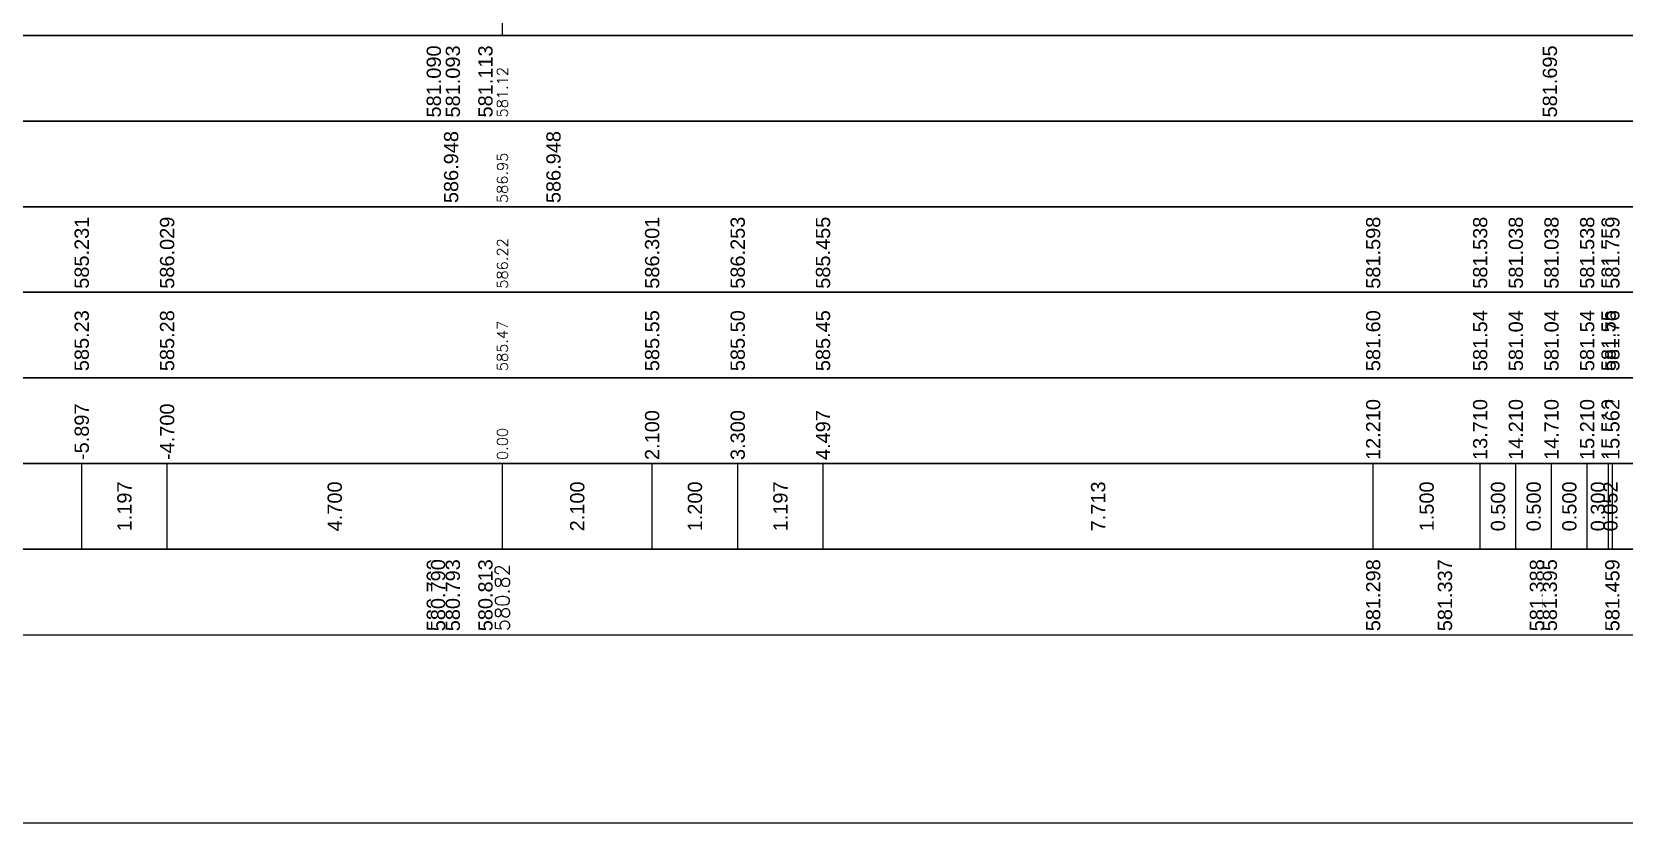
# Model space of a CAD drawing. Header units: millimetres. Extents: x 2762 to 3076, y 916 to 3305.
# Drawn here: x 2891.78 to 2914.11, y 1213.65 to 1224.73 of the extents above; entities that cross this region are included whole.
import ezdxf

# ---------------------------------------------------------------- set-up
doc = ezdxf.new("R2010")
doc.units = ezdxf.units.MM
doc.header["$LTSCALE"] = 2
doc.styles.add('C3D_Profil_Travers', font='romans.shx')

msp = doc.modelspace()

# ---------------------------------------------------------------- linework, layer by layer
at = {"color": 7, "linetype": 'Continuous', "lineweight": -3}
for p, q in [((2898.38, 1224.684), (2898.38, 1236.884)), ((2873.379, 1224.684), (2923.381, 1224.684)), ((2892.483, 1217.484), (2892.483, 1218.684)), ((2892.483, 1217.484), (2892.483, 1218.684)), ((2893.68, 1217.484), (2893.68, 1218.684)), ((2893.68, 1217.484), (2893.68, 1218.684)), ((2898.38, 1217.484), (2898.38, 1218.684)), ((2898.38, 1217.484), (2898.38, 1218.684)), ((2900.48, 1217.484), (2900.48, 1218.684)), ((2900.48, 1217.484), (2900.48, 1218.684)), ((2901.68, 1217.484), (2901.68, 1218.684)), ((2901.68, 1217.484), (2901.68, 1218.684)), ((2902.876, 1217.484), (2902.876, 1218.684)), ((2902.876, 1217.484), (2902.876, 1218.684)), ((2910.589, 1217.484), (2910.589, 1218.684)), ((2910.589, 1217.484), (2910.589, 1218.684)), ((2912.089, 1217.484), (2912.089, 1218.684)), ((2912.089, 1217.484), (2912.089, 1218.684)), ((2912.589, 1217.484), (2912.589, 1218.684)), ((2912.589, 1217.484), (2912.589, 1218.684)), ((2913.089, 1217.484), (2913.089, 1218.684)), ((2913.089, 1217.484), (2913.089, 1218.684)), ((2913.589, 1217.484), (2913.589, 1218.684)), ((2913.589, 1217.484), (2913.589, 1218.684)), ((2913.889, 1217.484), (2913.889, 1218.684)), ((2913.889, 1217.484), (2913.889, 1218.684)), ((2913.942, 1217.484), (2913.942, 1218.684))]:
    msp.add_line(p, q, dxfattribs=at)
for points in [[(2873.379, 1223.484), (2923.381, 1223.484), (2923.381, 1224.684), (2873.379, 1224.684)], [(2873.379, 1222.284), (2923.381, 1222.284), (2923.381, 1223.484), (2873.379, 1223.484)], [(2873.379, 1221.084), (2923.381, 1221.084), (2923.381, 1222.284), (2873.379, 1222.284)], [(2873.379, 1219.884), (2923.381, 1219.884), (2923.381, 1221.084), (2873.379, 1221.084)], [(2873.379, 1218.684), (2923.381, 1218.684), (2923.381, 1219.884), (2873.379, 1219.884)], [(2873.379, 1217.484), (2923.381, 1217.484), (2923.381, 1218.684), (2873.379, 1218.684)], [(2873.379, 1216.284), (2923.381, 1216.284), (2923.381, 1217.484), (2873.379, 1217.484)]]:
    msp.add_3dface(points, dxfattribs=at)

# ---------------------------------------------------------------- texts
at = {"color": 7, "linetype": 'Continuous', "lineweight": -3, "rotation": 90, "style": 'C3D_Profil_Travers'}
for s, insert, char_height, attachment_point in [('586.95', (2898.38, 1222.334), 0.15, 4), ('586.22', (2898.38, 1221.134), 0.15, 4), ('{\\fArial|b0|i0|c0|p34;585.23}', (2892.483, 1219.979), 0.2, 4), ('{\\fArial|b0|i0|c0|p34;585.28}', (2893.68, 1219.979), 0.2, 4), ('{\\fArial|b0|i0|c0|p34;585.55}', (2900.48, 1219.979), 0.2, 4), ('{\\fArial|b0|i0|c0|p34;585.50}', (2901.68, 1219.979), 0.2, 4), ('{\\fArial|b0|i0|c0|p34;585.45}', (2902.876, 1219.979), 0.2, 4), ('{\\fArial|b0|i0|c0|p34;581.60}', (2910.589, 1219.979), 0.2, 4), ('{\\fArial|b0|i0|c0|p34;581.54}', (2912.089, 1219.979), 0.2, 4), ('{\\fArial|b0|i0|c0|p34;581.04}', (2912.589, 1219.979), 0.2, 4), ('{\\fArial|b0|i0|c0|p34;581.04}', (2913.089, 1219.979), 0.2, 4), ('{\\fArial|b0|i0|c0|p34;581.54}', (2913.589, 1219.979), 0.2, 4), ('{\\fArial|b0|i0|c0|p34;581.55}', (2913.889, 1219.979), 0.2, 4), ('{\\fArial|b0|i0|c0|p34;581.76}', (2913.942, 1219.979), 0.2, 4), ('585.47', (2898.38, 1219.979), 0.15, 4), ('0.00', (2898.38, 1218.734), 0.15, 4), ('{\\fArial|b0|i0|c0|p34;1.197}', (2893.081, 1218.084), 0.2, 5), ('{\\fArial|b0|i0|c0|p34;4.700}', (2896.03, 1218.084), 0.2, 5), ('{\\fArial|b0|i0|c0|p34;2.100}', (2899.43, 1218.084), 0.2, 5), ('{\\fArial|b0|i0|c0|p34;1.200}', (2901.08, 1218.084), 0.2, 5), ('{\\fArial|b0|i0|c0|p34;1.197}', (2902.278, 1218.084), 0.2, 5), ('{\\fArial|b0|i0|c0|p34;7.713}', (2906.733, 1218.084), 0.2, 5), ('{\\fArial|b0|i0|c0|p34;1.500}', (2911.339, 1218.084), 0.2, 5), ('{\\fArial|b0|i0|c0|p34;0.500}', (2912.339, 1218.084), 0.2, 5), ('{\\fArial|b0|i0|c0|p34;0.500}', (2912.839, 1218.084), 0.2, 5), ('{\\fArial|b0|i0|c0|p34;0.500}', (2913.339, 1218.084), 0.2, 5), ('{\\fArial|b0|i0|c0|p34;0.300}', (2913.739, 1218.084), 0.2, 5), ('{\\fArial|b0|i0|c0|p34;0.052}', (2913.915, 1218.084), 0.2, 5)]:
    msp.add_mtext(s, dxfattribs=dict(at, insert=insert, char_height=char_height, attachment_point=attachment_point))

# ---------------------------------------------------------------- next in the draw order: texts
at = {"color": 7, "linetype": 'Continuous', "lineweight": -3, "char_height": 0.2, "attachment_point": 4, "rotation": 90, "style": 'C3D_Profil_Travers', "bg_fill": 3, "box_fill_scale": 1.000375, "bg_fill_color": 256, "bg_fill_true_color": 13158600, "bg_fill_transparency": 0}
for s, insert, width in [('{\\fArial|b0|i0|c0|p34;581.090}', (2897.419, 1223.534), 0.99484), ('{\\fArial|b0|i0|c0|p34;581.113}', (2898.143, 1223.534), 0.99553), ('{\\fArial|b0|i0|c0|p34;581.695}', (2913.066, 1223.534), 0.99705), ('{\\fArial|b0|i0|c0|p34;586.948}', (2897.662, 1222.334), 0.99595), ('{\\fArial|b0|i0|c0|p34;586.948}', (2899.097, 1222.334), 0.99595), ('{\\fArial|b0|i0|c0|p34;585.231}', (2892.483, 1221.134), 0.95654), ('{\\fArial|b0|i0|c0|p34;586.029}', (2893.68, 1221.134), 0.99595), ('{\\fArial|b0|i0|c0|p34;586.301}', (2900.48, 1221.134), 0.95654), ('{\\fArial|b0|i0|c0|p34;586.253}', (2901.68, 1221.134), 0.99553), ('{\\fArial|b0|i0|c0|p34;585.455}', (2902.876, 1221.134), 0.99705), ('{\\fArial|b0|i0|c0|p34;581.598}', (2910.589, 1221.134), 0.99595), ('{\\fArial|b0|i0|c0|p34;581.538}', (2912.089, 1221.134), 0.99595), ('{\\fArial|b0|i0|c0|p34;581.038}', (2912.589, 1221.134), 0.99595), ('{\\fArial|b0|i0|c0|p34;581.038}', (2913.089, 1221.134), 0.99595), ('{\\fArial|b0|i0|c0|p34;581.538}', (2913.589, 1221.134), 0.99595), ('{\\fArial|b0|i0|c0|p34;\\C256;12.210}', (2910.589, 1218.734), 0.81889), ('{\\fArial|b0|i0|c0|p34;\\C256;13.710}', (2912.089, 1218.734), 0.81889), ('{\\fArial|b0|i0|c0|p34;\\C256;14.210}', (2912.589, 1218.734), 0.81889), ('{\\fArial|b0|i0|c0|p34;\\C256;14.710}', (2913.089, 1218.734), 0.81889), ('{\\fArial|b0|i0|c0|p34;\\C256;15.210}', (2913.589, 1218.734), 0.81889), ('{\\fArial|b0|i0|c0|p34;\\C256;-5.897}', (2892.483, 1218.734), 0.77838), ('{\\fArial|b0|i0|c0|p34;\\C256;-4.700}', (2893.68, 1218.734), 0.77769), ('{\\fArial|b0|i0|c0|p34;\\C256;2.100}', (2900.48, 1218.734), 0.6844), ('{\\fArial|b0|i0|c0|p34;\\C256;3.300}', (2901.68, 1218.734), 0.68082), ('{\\fArial|b0|i0|c0|p34;\\C256;4.497}', (2902.876, 1218.734), 0.68978), ('{\\fArial|b0|i0|c0|p34;580.790}', (2897.419, 1216.334), 0.99484), ('{\\fArial|b0|i0|c0|p34;580.813}', (2898.143, 1216.334), 0.99553), ('{\\fArial|b0|i0|c0|p34;581.298}', (2910.589, 1216.334), 0.99595), ('{\\fArial|b0|i0|c0|p34;581.337}', (2911.595, 1216.334), 0.99553), ('{\\fArial|b0|i0|c0|p34;581.388}', (2912.884, 1216.334), 0.99595), ('{\\fArial|b0|i0|c0|p34;581.459}', (2913.942, 1216.334), 0.99595)]:
    msp.add_mtext(s, dxfattribs=dict(at, insert=insert, width=width))

# ---------------------------------------------------------------- next in the draw order: texts
for s, insert, width in [('{\\fArial|b0|i0|c0|p34;581.093}', (2897.686, 1223.534), 0.99553), ('{\\fArial|b0|i0|c0|p34;581.550}', (2913.889, 1221.134), 0.99484), ('{\\fArial|b0|i0|c0|p34;\\C256;15.510}', (2913.889, 1218.734), 0.81889), ('{\\fArial|b0|i0|c0|p34;580.790}', (2897.479, 1216.334), 0.99484), ('{\\fArial|b0|i0|c0|p34;581.395}', (2913.066, 1216.334), 0.99705)]:
    msp.add_mtext(s, dxfattribs=dict(at, insert=insert, width=width))
at = {"color": 7, "linetype": 'Continuous', "lineweight": -3, "attachment_point": 4, "rotation": 90, "style": 'C3D_Profil_Travers'}
for s, insert, char_height in [('581.12', (2898.38, 1223.534), 0.15), ('580.82', (2898.38, 1216.334), 0.2)]:
    msp.add_mtext(s, dxfattribs=dict(at, insert=insert, char_height=char_height))

# ---------------------------------------------------------------- next in the draw order: texts
at = {"color": 7, "linetype": 'Continuous', "lineweight": -3, "char_height": 0.2, "attachment_point": 4, "rotation": 90, "style": 'C3D_Profil_Travers', "bg_fill": 3, "box_fill_scale": 1.000375, "bg_fill_color": 256, "bg_fill_true_color": 13158600, "bg_fill_transparency": 0}
for s, insert, width in [('{\\fArial|b0|i0|c0|p34;581.759}', (2913.942, 1221.134), 0.99595), ('{\\fArial|b0|i0|c0|p34;\\C256;15.562}', (2913.942, 1218.734), 0.81751), ('{\\fArial|b0|i0|c0|p34;580.793}', (2897.686, 1216.334), 0.99553)]:
    msp.add_mtext(s, dxfattribs=dict(at, insert=insert, width=width))

# ---------------------------------------------------------------- next in the draw order: linework, layer by layer
msp.add_lwpolyline([(2865.673, 1243.145), (2925.277, 1243.145), (2925.277, 1213.645), (2865.673, 1213.645)], close=True)

doc.saveas('drawing.dxf')
